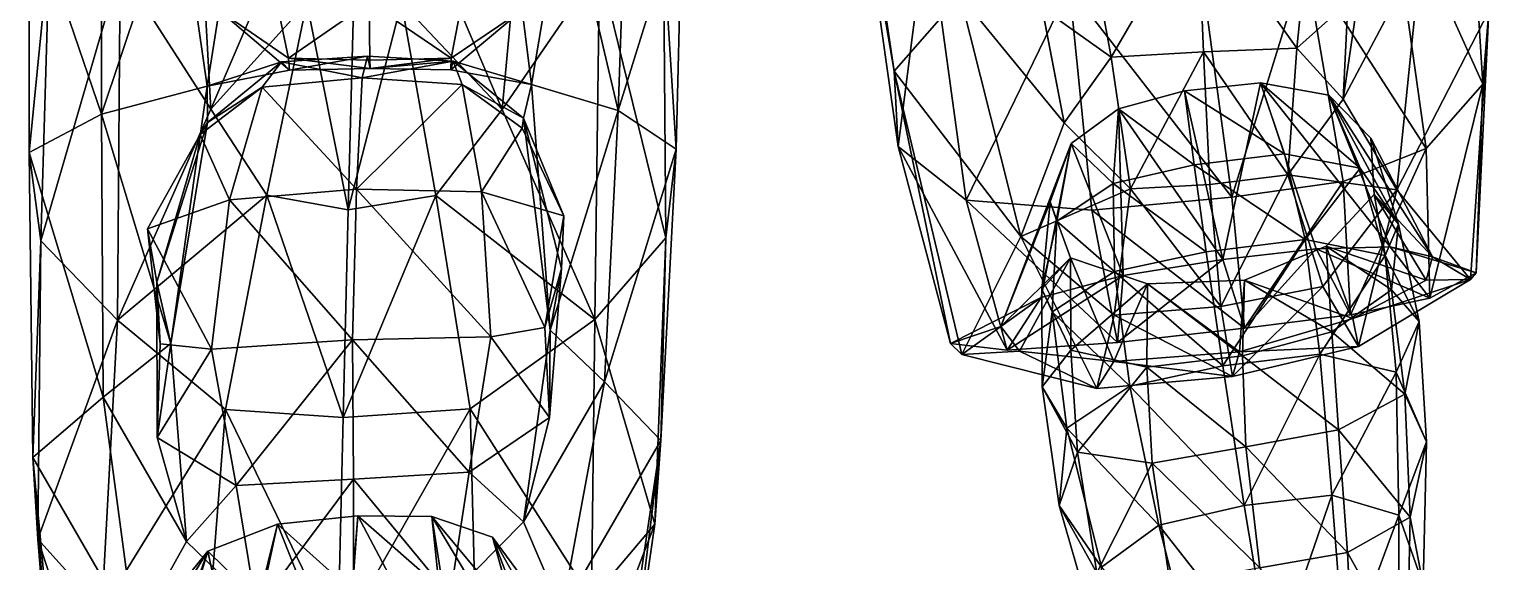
# Model space of a CAD drawing. Extents: x -76 to 76, y -20 to 79.
# Drawn here: x 4.168 to 6.144, y -14.185 to -13.463 of the extents above; entities that cross this region are included whole.
import ezdxf

# ---------------------------------------------------------------- set-up
doc = ezdxf.new("R2010")
doc.units = 0

msp = doc.modelspace()

# ---------------------------------------------------------------- linework, layer by layer
for points in [[(5.4282, -13.4178, 0.3282), (5.3391, -13.52, 0.4906), (5.2763, -13.0991, 0.6424)], [(5.287, -13.2167, 0.8651), (5.2763, -13.0991, 0.6424), (5.3391, -13.52, 0.4906)], [(6.1358, -13.5378, 0.7223), (6.1118, -13.1538, 0.8352), (6.0069, -13.2518, 1.0936)], [(6.1358, -13.5378, 0.7223), (6.144, -13.4389, 0.4775), (6.1118, -13.1538, 0.8352)], [(5.3444, -13.6221, 0.7494), (5.287, -13.2167, 0.8651), (5.3391, -13.52, 0.4906)], [(5.287, -13.2167, 0.8651), (5.3444, -13.6221, 0.7494), (5.3838, -13.3126, 1.1262)], [(6.0594, -13.625, 0.9606), (6.0069, -13.2518, 1.0936), (5.8952, -13.3703, 1.2394)], [(6.0594, -13.625, 0.9606), (6.1358, -13.5378, 0.7223), (6.0069, -13.2518, 1.0936)], [(4.2651, -13.2719, 0.5034), (4.2658, -13.5782, 0.4515), (4.1679, -13.2914, 0.6665)], [(4.2651, -13.2719, 0.5034), (4.3694, -13.2685, 0.3824), (4.2658, -13.5782, 0.4515)], [(4.3694, -13.2685, 0.3824), (4.4089, -13.5404, 0.3446), (4.2658, -13.5782, 0.4515)], [(4.4251, -13.4381, 0.2852), (4.4089, -13.5404, 0.3446), (4.3694, -13.2685, 0.3824)], [(4.8934, -13.2683, 0.3847), (4.8479, -13.5381, 0.3444), (4.8353, -13.4376, 0.2855)], [(4.965, -13.5734, 0.4522), (4.8479, -13.5381, 0.3444), (4.8934, -13.2683, 0.3847)], [(4.9754, -13.2741, 0.5072), (4.965, -13.5734, 0.4522), (4.8934, -13.2683, 0.3847)], [(4.9754, -13.2741, 0.5072), (5.052, -13.2948, 0.6688), (4.965, -13.5734, 0.4522)], [(4.1952, -13.3521, 0.8832), (4.1679, -13.2914, 0.6665), (4.1677, -13.6305, 0.6182)], [(4.2658, -13.5782, 0.4515), (4.1677, -13.6305, 0.6182), (4.1679, -13.2914, 0.6665)], [(5.052, -13.2948, 0.6688), (5.0437, -13.6257, 0.615), (4.965, -13.5734, 0.4522)], [(5.052, -13.2948, 0.6688), (5.0265, -13.354, 0.877), (5.0437, -13.6257, 0.615)], [(5.6325, -13.501, 0.0048), (5.5978, -13.3111, 0.0227), (5.7496, -13.3003, 0.0138)], [(5.7578, -13.4942, -0.0043), (5.6325, -13.501, 0.0048), (5.7496, -13.3003, 0.0138)], [(5.9033, -13.2994, 0.0257), (5.884, -13.489, 0.007), (5.7496, -13.3003, 0.0138)], [(5.884, -13.489, 0.007), (5.7578, -13.4942, -0.0043), (5.7496, -13.3003, 0.0138)], [(5.884, -13.489, 0.007), (5.9033, -13.2994, 0.0257), (5.9681, -13.4138, 0.0587)], [(5.9604, -13.2836, 0.2298), (6.0525, -13.3592, 0.3227), (5.9466, -13.558, 0.098)], [(5.9604, -13.2836, 0.2298), (5.9466, -13.558, 0.098), (5.9681, -13.4138, 0.0587)], [(4.3987, -13.3014, 1.3028), (4.2908, -13.3801, 1.1099), (4.4136, -13.5716, 1.3203)], [(4.3987, -13.3014, 1.3028), (4.4136, -13.5716, 1.3203), (4.4849, -13.4053, 1.4209)], [(4.8081, -13.5723, 1.3058), (4.833, -13.301, 1.2943), (4.7371, -13.4056, 1.4149)], [(4.833, -13.301, 1.2943), (4.8081, -13.5723, 1.3058), (4.9398, -13.38, 1.0971)], [(5.3444, -13.6221, 0.7494), (5.4362, -13.6948, 0.995), (5.3838, -13.3126, 1.1262)], [(5.5764, -13.4071, 1.2602), (5.3838, -13.3126, 1.1262), (5.4362, -13.6948, 0.995)], [(5.4282, -13.4178, 0.3282), (5.5168, -13.3178, 0.2313), (5.569, -13.59, 0.0964)], [(5.5393, -13.435, 0.0556), (5.569, -13.59, 0.0964), (5.5168, -13.3178, 0.2313)], [(5.6325, -13.501, 0.0048), (5.5393, -13.435, 0.0556), (5.5978, -13.3111, 0.0227)], [(4.1833, -13.75, 0.8663), (4.1952, -13.3521, 0.8832), (4.1677, -13.6305, 0.6182)], [(4.1952, -13.3521, 0.8832), (4.1833, -13.75, 0.8663), (4.2908, -13.3801, 1.1099)], [(5.0265, -13.354, 0.877), (4.9398, -13.38, 1.0971), (5.0298, -13.7459, 0.8496)], [(5.0265, -13.354, 0.877), (5.0298, -13.7459, 0.8496), (5.0437, -13.6257, 0.615)], [(6.0525, -13.3592, 0.3227), (6.0196, -13.681, 0.1761), (5.9466, -13.558, 0.098)], [(6.0525, -13.3592, 0.3227), (6.144, -13.4389, 0.4775), (6.0196, -13.681, 0.1761)], [(5.8952, -13.3703, 1.2394), (5.7558, -13.3937, 1.3075), (5.7963, -13.691, 1.1431)], [(5.9468, -13.6696, 1.0957), (5.8952, -13.3703, 1.2394), (5.7963, -13.691, 1.1431)], [(5.9468, -13.6696, 1.0957), (6.0594, -13.625, 0.9606), (5.8952, -13.3703, 1.2394)], [(4.1833, -13.75, 0.8663), (4.2871, -13.8574, 1.1585), (4.2908, -13.3801, 1.1099)], [(4.2908, -13.3801, 1.1099), (4.2871, -13.8574, 1.1585), (4.4136, -13.5716, 1.3203)], [(4.8081, -13.5723, 1.3058), (4.9336, -13.8563, 1.1301), (4.9398, -13.38, 1.0971)], [(4.9398, -13.38, 1.0971), (4.9336, -13.8563, 1.1301), (5.0298, -13.7459, 0.8496)], [(5.7963, -13.691, 1.1431), (5.7558, -13.3937, 1.3075), (5.5764, -13.4071, 1.2602)], [(4.5435, -13.4276, 1.4902), (4.4849, -13.4053, 1.4209), (4.4136, -13.5716, 1.3203)], [(4.8081, -13.5723, 1.3058), (4.7371, -13.4056, 1.4149), (4.6718, -13.4278, 1.4881)], [(5.4282, -13.4178, 0.3282), (5.5105, -13.744, 0.1736), (5.3391, -13.52, 0.4906)], [(5.5105, -13.744, 0.1736), (5.4282, -13.4178, 0.3282), (5.569, -13.59, 0.0964)], [(5.6065, -13.7086, 1.1179), (5.5764, -13.4071, 1.2602), (5.4362, -13.6948, 0.995)], [(5.6065, -13.7086, 1.1179), (5.7963, -13.691, 1.1431), (5.5764, -13.4071, 1.2602)], [(5.884, -13.489, 0.007), (5.9681, -13.4138, 0.0587), (5.9466, -13.558, 0.098)], [(4.5204, -13.5186, 0.3149), (4.4089, -13.5404, 0.3446), (4.4251, -13.4381, 0.2852)], [(4.4894, -13.6881, 1.4118), (4.5435, -13.4276, 1.4902), (4.4136, -13.5716, 1.3203)], [(4.519, -13.5024, 0.2717), (4.4251, -13.4381, 0.2852), (4.502, -13.4227, 0.2076)], [(4.519, -13.5024, 0.2717), (4.5204, -13.5186, 0.3149), (4.4251, -13.4381, 0.2852)], [(4.4894, -13.6881, 1.4118), (4.5997, -13.7081, 1.4736), (4.5435, -13.4276, 1.4902)], [(4.519, -13.5024, 0.2717), (4.502, -13.4227, 0.2076), (4.6281, -13.4273, 0.1954)], [(4.6291, -13.5052, 0.2633), (4.519, -13.5024, 0.2717), (4.6281, -13.4273, 0.1954)], [(4.5997, -13.7081, 1.4736), (4.6063, -13.4525, 1.5454), (4.5435, -13.4276, 1.4902)], [(4.7181, -13.6887, 1.4019), (4.6718, -13.4278, 1.4881), (4.5997, -13.7081, 1.4736)], [(4.6718, -13.4278, 1.4881), (4.6063, -13.4525, 1.5454), (4.5997, -13.7081, 1.4736)], [(4.7543, -13.4223, 0.2078), (4.7392, -13.5025, 0.2716), (4.6281, -13.4273, 0.1954)], [(4.7392, -13.5025, 0.2716), (4.6291, -13.5052, 0.2633), (4.6281, -13.4273, 0.1954)], [(4.7181, -13.6887, 1.4019), (4.8081, -13.5723, 1.3058), (4.6718, -13.4278, 1.4881)], [(4.7392, -13.5025, 0.2716), (4.8353, -13.4376, 0.2855), (4.7387, -13.5183, 0.3147)], [(4.8353, -13.4376, 0.2855), (4.8479, -13.5381, 0.3444), (4.7387, -13.5183, 0.3147)], [(4.7392, -13.5025, 0.2716), (4.7543, -13.4223, 0.2078), (4.8353, -13.4376, 0.2855)], [(5.5393, -13.435, 0.0556), (5.6325, -13.501, 0.0048), (5.569, -13.59, 0.0964)], [(6.144, -13.4389, 0.4775), (6.1194, -13.8023, 0.2957), (6.0196, -13.681, 0.1761)], [(6.1267, -13.7932, 0.5949), (6.1194, -13.8023, 0.2957), (6.144, -13.4389, 0.4775)], [(6.1358, -13.5378, 0.7223), (6.1267, -13.7932, 0.5949), (6.144, -13.4389, 0.4775)], [(5.6325, -13.501, 0.0048), (5.7578, -13.4942, -0.0043), (5.6587, -13.6793, 0.0391)], [(5.7578, -13.4942, -0.0043), (5.7664, -13.6736, 0.0302), (5.6587, -13.6793, 0.0391)], [(5.884, -13.489, 0.007), (5.8721, -13.6606, 0.0406), (5.7578, -13.4942, -0.0043)], [(5.8721, -13.6606, 0.0406), (5.7664, -13.6736, 0.0302), (5.7578, -13.4942, -0.0043)], [(5.8721, -13.6606, 0.0406), (5.884, -13.489, 0.007), (5.9466, -13.558, 0.098)], [(4.5093, -13.5075, 0.2809), (4.409, -13.5897, 0.2559), (4.4089, -13.5404, 0.3446)], [(4.5204, -13.5186, 0.3149), (4.5093, -13.5075, 0.2809), (4.4089, -13.5404, 0.3446)], [(4.5093, -13.5075, 0.2809), (4.483, -13.5418, 0.1982), (4.409, -13.5897, 0.2559)], [(4.483, -13.5418, 0.1982), (4.5093, -13.5075, 0.2809), (4.6187, -13.5293, 0.1918)], [(4.5093, -13.5075, 0.2809), (4.5204, -13.5186, 0.3149), (4.6256, -13.4997, 0.2751)], [(4.5093, -13.5075, 0.2809), (4.6256, -13.4997, 0.2751), (4.6187, -13.5293, 0.1918)], [(4.519, -13.5024, 0.2717), (4.6291, -13.5052, 0.2633), (4.6296, -13.5166, 0.3082)], [(4.5204, -13.5186, 0.3149), (4.519, -13.5024, 0.2717), (4.6296, -13.5166, 0.3082)], [(4.5204, -13.5186, 0.3149), (4.6296, -13.5166, 0.3082), (4.6256, -13.4997, 0.2751)], [(4.6256, -13.4997, 0.2751), (4.7419, -13.5067, 0.2805), (4.6187, -13.5293, 0.1918)], [(4.7419, -13.5067, 0.2805), (4.7541, -13.5382, 0.1976), (4.6187, -13.5293, 0.1918)], [(4.7419, -13.5067, 0.2805), (4.6256, -13.4997, 0.2751), (4.6296, -13.5166, 0.3082)], [(4.6291, -13.5052, 0.2633), (4.7392, -13.5025, 0.2716), (4.6296, -13.5166, 0.3082)], [(4.7392, -13.5025, 0.2716), (4.7387, -13.5183, 0.3147), (4.6296, -13.5166, 0.3082)], [(4.7387, -13.5183, 0.3147), (4.7419, -13.5067, 0.2805), (4.6296, -13.5166, 0.3082)], [(4.7419, -13.5067, 0.2805), (4.7387, -13.5183, 0.3147), (4.8479, -13.5381, 0.3444)], [(4.7419, -13.5067, 0.2805), (4.8368, -13.5839, 0.255), (4.7541, -13.5382, 0.1976)], [(4.8368, -13.5839, 0.255), (4.7419, -13.5067, 0.2805), (4.8479, -13.5381, 0.3444)], [(5.6325, -13.501, 0.0048), (5.6587, -13.6793, 0.0391), (5.569, -13.59, 0.0964)], [(4.483, -13.5418, 0.1982), (4.6187, -13.5293, 0.1918), (4.6108, -13.68, 0.0862)], [(4.6108, -13.68, 0.0862), (4.6187, -13.5293, 0.1918), (4.7541, -13.5382, 0.1976)], [(5.3444, -13.6221, 0.7494), (5.3391, -13.52, 0.4906), (5.4151, -13.8891, 0.614)], [(5.5105, -13.744, 0.1736), (5.4307, -13.904, 0.2932), (5.3391, -13.52, 0.4906)], [(5.3391, -13.52, 0.4906), (5.4307, -13.904, 0.2932), (5.4151, -13.8891, 0.614)], [(5.8673, -13.6323, 0.7696), (5.8349, -13.536, 0.6855), (5.7318, -13.547, 0.7127)], [(5.784, -13.7751, 0.8328), (5.7318, -13.547, 0.7127), (5.8349, -13.536, 0.6855)], [(5.9101, -13.7606, 0.8102), (5.784, -13.7751, 0.8328), (5.8349, -13.536, 0.6855)], [(5.8673, -13.6323, 0.7696), (5.97, -13.6513, 0.6839), (5.8349, -13.536, 0.6855)], [(5.9101, -13.7606, 0.8102), (5.8349, -13.536, 0.6855), (6.0103, -13.7579, 0.7199)], [(5.97, -13.6513, 0.6839), (5.9273, -13.5526, 0.6085), (5.8349, -13.536, 0.6855)], [(5.8349, -13.536, 0.6855), (5.9273, -13.5526, 0.6085), (6.0103, -13.7579, 0.7199)], [(4.2658, -13.5782, 0.4515), (4.4089, -13.5404, 0.3446), (4.3596, -13.889, 0.2206)], [(4.3596, -13.889, 0.2206), (4.4089, -13.5404, 0.3446), (4.409, -13.5897, 0.2559)], [(4.483, -13.5418, 0.1982), (4.399, -13.606, 0.1959), (4.409, -13.5897, 0.2559)], [(4.483, -13.5418, 0.1982), (4.4389, -13.6942, 0.0956), (4.399, -13.606, 0.1959)], [(4.4389, -13.6942, 0.0956), (4.483, -13.5418, 0.1982), (4.6108, -13.68, 0.0862)], [(4.7803, -13.6836, 0.0943), (4.6108, -13.68, 0.0862), (4.7541, -13.5382, 0.1976)], [(4.7803, -13.6836, 0.0943), (4.7541, -13.5382, 0.1976), (4.8354, -13.5972, 0.1947)], [(4.8368, -13.5839, 0.255), (4.8354, -13.5972, 0.1947), (4.7541, -13.5382, 0.1976)], [(4.8368, -13.5839, 0.255), (4.8479, -13.5381, 0.3444), (4.873, -13.871, 0.219)], [(4.873, -13.871, 0.219), (4.8479, -13.5381, 0.3444), (4.965, -13.5734, 0.4522)], [(5.7452, -13.647, 0.7947), (5.7318, -13.547, 0.7127), (5.6428, -13.571, 0.7059)], [(5.6428, -13.571, 0.7059), (5.7318, -13.547, 0.7127), (5.784, -13.7751, 0.8328)], [(5.7452, -13.647, 0.7947), (5.8673, -13.6323, 0.7696), (5.7318, -13.547, 0.7127)], [(6.0217, -13.7274, 0.5101), (5.9842, -13.6111, 0.4659), (5.9273, -13.5526, 0.6085)], [(6.0679, -13.7715, 0.5179), (6.0103, -13.7579, 0.7199), (5.9273, -13.5526, 0.6085)], [(5.97, -13.6513, 0.6839), (6.0217, -13.7274, 0.5101), (5.9273, -13.5526, 0.6085)], [(5.9842, -13.6111, 0.4659), (6.0679, -13.7715, 0.5179), (5.9273, -13.5526, 0.6085)], [(6.1358, -13.5378, 0.7223), (6.0594, -13.625, 0.9606), (6.064, -13.8274, 0.8358)], [(6.1267, -13.7932, 0.5949), (6.1358, -13.5378, 0.7223), (6.064, -13.8274, 0.8358)], [(4.4894, -13.6881, 1.4118), (4.4136, -13.5716, 1.3203), (4.2871, -13.8574, 1.1585)], [(4.8081, -13.5723, 1.3058), (4.7181, -13.6887, 1.4019), (4.9336, -13.8563, 1.1301)], [(4.9467, -13.9409, 0.3173), (4.873, -13.871, 0.219), (4.965, -13.5734, 0.4522)], [(4.9467, -13.9409, 0.3173), (4.965, -13.5734, 0.4522), (5.0437, -13.6257, 0.615)], [(5.6352, -13.6722, 0.7868), (5.6428, -13.571, 0.7059), (5.5787, -13.6179, 0.6377)], [(5.6428, -13.571, 0.7059), (5.6489, -13.7968, 0.8315), (5.5787, -13.6179, 0.6377)], [(5.6352, -13.6722, 0.7868), (5.7452, -13.647, 0.7947), (5.6428, -13.571, 0.7059)], [(5.6489, -13.7968, 0.8315), (5.6428, -13.571, 0.7059), (5.784, -13.7751, 0.8328)], [(5.8721, -13.6606, 0.0406), (5.9466, -13.558, 0.098), (6.0196, -13.681, 0.1761)], [(4.2658, -13.5782, 0.4515), (4.268, -13.9616, 0.3187), (4.1677, -13.6305, 0.6182)], [(4.268, -13.9616, 0.3187), (4.2658, -13.5782, 0.4515), (4.3596, -13.889, 0.2206)], [(4.3404, -13.8059, 0.1582), (4.3596, -13.889, 0.2206), (4.409, -13.5897, 0.2559)], [(4.3404, -13.8059, 0.1582), (4.409, -13.5897, 0.2559), (4.399, -13.606, 0.1959)], [(4.8915, -13.7159, 0.1183), (4.8354, -13.5972, 0.1947), (4.8368, -13.5839, 0.255)], [(4.8885, -13.7872, 0.1562), (4.8368, -13.5839, 0.255), (4.873, -13.871, 0.219)], [(4.8885, -13.7872, 0.1562), (4.8915, -13.7159, 0.1183), (4.8368, -13.5839, 0.255)], [(5.5105, -13.744, 0.1736), (5.569, -13.59, 0.0964), (5.6587, -13.6793, 0.0391)], [(4.4389, -13.6942, 0.0956), (4.3278, -13.7338, 0.1203), (4.399, -13.606, 0.1959)], [(4.3278, -13.7338, 0.1203), (4.3404, -13.8059, 0.1582), (4.399, -13.606, 0.1959)], [(4.8915, -13.7159, 0.1183), (4.7803, -13.6836, 0.0943), (4.8354, -13.5972, 0.1947)], [(6.0679, -13.7715, 0.5179), (5.9842, -13.6111, 0.4659), (5.9886, -13.6874, 0.3234)], [(5.9842, -13.6111, 0.4659), (6.0217, -13.7274, 0.5101), (5.9886, -13.6874, 0.3234)], [(4.268, -13.9616, 0.3187), (4.1725, -14.0434, 0.4905), (4.1677, -13.6305, 0.6182)], [(4.1833, -13.75, 0.8663), (4.1677, -13.6305, 0.6182), (4.1725, -14.0434, 0.4905)], [(5.0228, -14.0205, 0.4842), (4.9467, -13.9409, 0.3173), (5.0437, -13.6257, 0.615)], [(5.0228, -14.0205, 0.4842), (5.0437, -13.6257, 0.615), (5.0298, -13.7459, 0.8496)], [(5.3444, -13.6221, 0.7494), (5.4151, -13.8891, 0.614), (5.4918, -13.8981, 0.868)], [(5.4362, -13.6948, 0.995), (5.3444, -13.6221, 0.7494), (5.4918, -13.8981, 0.868)], [(5.4833, -13.8658, 0.5337), (5.5502, -13.6973, 0.4811), (5.5787, -13.6179, 0.6377)], [(5.5377, -13.8267, 0.7505), (5.4833, -13.8658, 0.5337), (5.5787, -13.6179, 0.6377)], [(5.6489, -13.7968, 0.8315), (5.5377, -13.8267, 0.7505), (5.5787, -13.6179, 0.6377)], [(5.5592, -13.7232, 0.7089), (5.5787, -13.6179, 0.6377), (5.5502, -13.6973, 0.4811)], [(5.5592, -13.7232, 0.7089), (5.6352, -13.6722, 0.7868), (5.5787, -13.6179, 0.6377)], [(5.8673, -13.6323, 0.7696), (5.7452, -13.647, 0.7947), (5.8955, -13.7482, 0.8291)], [(5.8673, -13.6323, 0.7696), (5.8955, -13.7482, 0.8291), (5.97, -13.6513, 0.6839)], [(5.9468, -13.6696, 1.0957), (5.9568, -13.8502, 0.944), (6.0594, -13.625, 0.9606)], [(5.9568, -13.8502, 0.944), (6.064, -13.8274, 0.8358), (6.0594, -13.625, 0.9606)], [(5.7452, -13.647, 0.7947), (5.6352, -13.6722, 0.7868), (5.7615, -13.765, 0.8529)], [(5.7452, -13.647, 0.7947), (5.7615, -13.765, 0.8529), (5.8955, -13.7482, 0.8291)], [(5.8955, -13.7482, 0.8291), (6.0035, -13.7698, 0.7389), (5.97, -13.6513, 0.6839)], [(6.0217, -13.7274, 0.5101), (5.97, -13.6513, 0.6839), (6.0035, -13.7698, 0.7389)], [(5.6352, -13.6722, 0.7868), (5.5592, -13.7232, 0.7089), (5.6371, -13.7913, 0.8438)], [(5.6352, -13.6722, 0.7868), (5.6371, -13.7913, 0.8438), (5.7615, -13.765, 0.8529)], [(5.6587, -13.6793, 0.0391), (5.7664, -13.6736, 0.0302), (5.7814, -13.839, 0.1003)], [(5.7814, -13.839, 0.1003), (5.7664, -13.6736, 0.0302), (5.8721, -13.6606, 0.0406)], [(5.9192, -13.8117, 0.1122), (5.7814, -13.839, 0.1003), (5.8721, -13.6606, 0.0406)], [(5.9468, -13.6696, 1.0957), (5.7963, -13.691, 1.1431), (5.8132, -13.8681, 0.9704)], [(5.9568, -13.8502, 0.944), (5.9468, -13.6696, 1.0957), (5.8132, -13.8681, 0.9704)], [(5.9192, -13.8117, 0.1122), (5.8721, -13.6606, 0.0406), (6.0196, -13.681, 0.1761)], [(4.4336, -13.9785, 1.3116), (4.4894, -13.6881, 1.4118), (4.2871, -13.8574, 1.1585)], [(4.4389, -13.6942, 0.0956), (4.4147, -13.8967, 0.0154), (4.3278, -13.7338, 0.1203)], [(4.4147, -13.8967, 0.0154), (4.4389, -13.6942, 0.0956), (4.6056, -13.8838, 0.0031)], [(4.4894, -13.6881, 1.4118), (4.4336, -13.9785, 1.3116), (4.593, -13.9891, 1.3659)], [(4.4389, -13.6942, 0.0956), (4.6108, -13.68, 0.0862), (4.6056, -13.8838, 0.0031)], [(4.5997, -13.7081, 1.4736), (4.4894, -13.6881, 1.4118), (4.593, -13.9891, 1.3659)], [(4.7181, -13.6887, 1.4019), (4.5997, -13.7081, 1.4736), (4.593, -13.9891, 1.3659)], [(4.7646, -13.9773, 1.2939), (4.7181, -13.6887, 1.4019), (4.593, -13.9891, 1.3659)], [(4.7927, -13.8798, 0.0136), (4.6056, -13.8838, 0.0031), (4.6108, -13.68, 0.0862)], [(4.7803, -13.6836, 0.0943), (4.7927, -13.8798, 0.0136), (4.6108, -13.68, 0.0862)], [(4.7181, -13.6887, 1.4019), (4.7646, -13.9773, 1.2939), (4.9336, -13.8563, 1.1301)], [(4.7803, -13.6836, 0.0943), (4.8915, -13.7159, 0.1183), (4.866, -13.8673, 0.0528)], [(4.7927, -13.8798, 0.0136), (4.7803, -13.6836, 0.0943), (4.866, -13.8673, 0.0528)], [(5.6065, -13.7086, 1.1179), (5.4362, -13.6948, 0.995), (5.6414, -13.8876, 0.9659)], [(5.4362, -13.6948, 0.995), (5.4918, -13.8981, 0.868), (5.6414, -13.8876, 0.9659)], [(5.6367, -13.8504, 0.1092), (5.5105, -13.744, 0.1736), (5.6587, -13.6793, 0.0391)], [(5.7963, -13.691, 1.1431), (5.6065, -13.7086, 1.1179), (5.8132, -13.8681, 0.9704)], [(5.6367, -13.8504, 0.1092), (5.6587, -13.6793, 0.0391), (5.7814, -13.839, 0.1003)], [(5.9192, -13.8117, 0.1122), (6.0196, -13.681, 0.1761), (5.9676, -13.8929, 0.1856)], [(6.059, -13.8032, 0.3156), (5.9886, -13.6874, 0.3234), (5.9237, -13.7572, 0.2464)], [(5.9237, -13.7572, 0.2464), (5.9886, -13.6874, 0.3234), (6.0122, -13.8162, 0.3409)], [(6.0196, -13.681, 0.1761), (6.1194, -13.8023, 0.2957), (5.9676, -13.8929, 0.1856)], [(6.0217, -13.7274, 0.5101), (6.0122, -13.8162, 0.3409), (5.9886, -13.6874, 0.3234)], [(6.059, -13.8032, 0.3156), (6.0679, -13.7715, 0.5179), (5.9886, -13.6874, 0.3234)], [(5.5502, -13.6973, 0.4811), (5.4833, -13.8658, 0.5337), (5.5777, -13.7728, 0.3206)], [(5.5389, -13.8152, 0.5236), (5.5592, -13.7232, 0.7089), (5.5502, -13.6973, 0.4811)], [(5.5389, -13.8152, 0.5236), (5.5502, -13.6973, 0.4811), (5.5777, -13.7728, 0.3206)], [(5.6065, -13.7086, 1.1179), (5.6414, -13.8876, 0.9659), (5.8132, -13.8681, 0.9704)], [(4.3404, -13.8059, 0.1582), (4.3278, -13.7338, 0.1203), (4.3452, -13.8896, 0.0551)], [(4.4147, -13.8967, 0.0154), (4.3452, -13.8896, 0.0551), (4.3278, -13.7338, 0.1203)], [(4.8915, -13.7159, 0.1183), (4.8885, -13.7872, 0.1562), (4.866, -13.8673, 0.0528)], [(5.5592, -13.7232, 0.7089), (5.5389, -13.8152, 0.5236), (5.5528, -13.8459, 0.7604)], [(5.5592, -13.7232, 0.7089), (5.5528, -13.8459, 0.7604), (5.6371, -13.7913, 0.8438)], [(6.0499, -13.8593, 0.5489), (6.0217, -13.7274, 0.5101), (6.0035, -13.7698, 0.7389)], [(6.0217, -13.7274, 0.5101), (6.0499, -13.8593, 0.5489), (6.0122, -13.8162, 0.3409)], [(4.1795, -14.1539, 0.7742), (4.1833, -13.75, 0.8663), (4.1725, -14.0434, 0.4905)], [(4.1833, -13.75, 0.8663), (4.1795, -14.1539, 0.7742), (4.2871, -13.8574, 1.1585)], [(5.0147, -14.1334, 0.7528), (5.0298, -13.7459, 0.8496), (4.9336, -13.8563, 1.1301)], [(5.0147, -14.1334, 0.7528), (5.0228, -14.0205, 0.4842), (5.0298, -13.7459, 0.8496)], [(5.6135, -13.9498, 0.1807), (5.4307, -13.904, 0.2932), (5.5105, -13.744, 0.1736)], [(5.6367, -13.8504, 0.1092), (5.6135, -13.9498, 0.1807), (5.5105, -13.744, 0.1736)], [(5.8955, -13.7482, 0.8291), (5.7615, -13.765, 0.8529), (5.7838, -13.9192, 0.8636)], [(5.9153, -13.9033, 0.8394), (5.8955, -13.7482, 0.8291), (5.7838, -13.9192, 0.8636)], [(5.8955, -13.7482, 0.8291), (5.9153, -13.9033, 0.8394), (6.0035, -13.7698, 0.7389)], [(5.4833, -13.8658, 0.5337), (5.5085, -13.8995, 0.3128), (5.5777, -13.7728, 0.3206)], [(5.5085, -13.8995, 0.3128), (5.6362, -13.9131, 0.2192), (5.5777, -13.7728, 0.3206)], [(5.5781, -13.898, 0.3396), (5.5389, -13.8152, 0.5236), (5.5777, -13.7728, 0.3206)], [(5.6362, -13.9131, 0.2192), (5.6818, -13.8083, 0.2412), (5.5777, -13.7728, 0.3206)], [(5.5781, -13.898, 0.3396), (5.5777, -13.7728, 0.3206), (5.6818, -13.8083, 0.2412)], [(5.7838, -13.9192, 0.8636), (5.7615, -13.765, 0.8529), (5.6371, -13.7913, 0.8438)], [(5.784, -13.7751, 0.8328), (5.9101, -13.7606, 0.8102), (5.8132, -13.8681, 0.9704)], [(5.9101, -13.7606, 0.8102), (5.9568, -13.8502, 0.944), (5.8132, -13.8681, 0.9704)], [(5.9597, -13.8549, 0.2246), (5.9237, -13.7572, 0.2464), (5.8134, -13.8032, 0.223)], [(5.9237, -13.7572, 0.2464), (5.9315, -13.8731, 0.2692), (5.8134, -13.8032, 0.223)], [(5.9101, -13.7606, 0.8102), (6.0103, -13.7579, 0.7199), (6.064, -13.8274, 0.8358)], [(5.9568, -13.8502, 0.944), (5.9101, -13.7606, 0.8102), (6.064, -13.8274, 0.8358)], [(5.9153, -13.9033, 0.8394), (6.0186, -13.9279, 0.7529), (6.0035, -13.7698, 0.7389)], [(5.9597, -13.8549, 0.2246), (6.059, -13.8032, 0.3156), (5.9237, -13.7572, 0.2464)], [(5.9315, -13.8731, 0.2692), (5.9237, -13.7572, 0.2464), (6.0122, -13.8162, 0.3409)], [(6.0499, -13.8593, 0.5489), (6.0035, -13.7698, 0.7389), (6.0186, -13.9279, 0.7529)], [(6.0679, -13.7715, 0.5179), (6.1267, -13.7932, 0.5949), (6.0103, -13.7579, 0.7199)], [(6.1267, -13.7932, 0.5949), (6.064, -13.8274, 0.8358), (6.0103, -13.7579, 0.7199)], [(6.0679, -13.7715, 0.5179), (6.059, -13.8032, 0.3156), (6.1194, -13.8023, 0.2957)], [(6.1267, -13.7932, 0.5949), (6.0679, -13.7715, 0.5179), (6.1194, -13.8023, 0.2957)], [(4.8885, -13.7872, 0.1562), (4.8723, -13.9893, 0.049), (4.866, -13.8673, 0.0528)], [(4.8885, -13.7872, 0.1562), (4.873, -13.871, 0.219), (4.8723, -13.9893, 0.049)], [(5.6581, -13.9465, 0.8526), (5.6371, -13.7913, 0.8438), (5.5528, -13.8459, 0.7604)], [(5.6581, -13.9465, 0.8526), (5.7838, -13.9192, 0.8636), (5.6371, -13.7913, 0.8438)], [(5.6489, -13.7968, 0.8315), (5.784, -13.7751, 0.8328), (5.6414, -13.8876, 0.9659)], [(5.784, -13.7751, 0.8328), (5.8132, -13.8681, 0.9704), (5.6414, -13.8876, 0.9659)], [(4.3404, -13.8059, 0.1582), (4.3409, -14.0163, 0.0517), (4.3596, -13.889, 0.2206)], [(4.3409, -14.0163, 0.0517), (4.3404, -13.8059, 0.1582), (4.3452, -13.8896, 0.0551)], [(5.6489, -13.7968, 0.8315), (5.6414, -13.8876, 0.9659), (5.4918, -13.8981, 0.868)], [(5.5377, -13.8267, 0.7505), (5.6489, -13.7968, 0.8315), (5.4918, -13.8981, 0.868)], [(5.6809, -13.9211, 0.2655), (5.5781, -13.898, 0.3396), (5.6818, -13.8083, 0.2412)], [(5.6362, -13.9131, 0.2192), (5.8066, -13.9003, 0.2056), (5.6818, -13.8083, 0.2412)], [(5.6809, -13.9211, 0.2655), (5.6818, -13.8083, 0.2412), (5.8107, -13.9057, 0.2569)], [(5.8066, -13.9003, 0.2056), (5.8134, -13.8032, 0.223), (5.6818, -13.8083, 0.2412)], [(5.6818, -13.8083, 0.2412), (5.8134, -13.8032, 0.223), (5.8107, -13.9057, 0.2569)], [(5.7814, -13.839, 0.1003), (5.9192, -13.8117, 0.1122), (5.7969, -13.9335, 0.1705)], [(5.9192, -13.8117, 0.1122), (5.9676, -13.8929, 0.1856), (5.7969, -13.9335, 0.1705)], [(5.8066, -13.9003, 0.2056), (5.9597, -13.8549, 0.2246), (5.8134, -13.8032, 0.223)], [(5.9315, -13.8731, 0.2692), (5.8107, -13.9057, 0.2569), (5.8134, -13.8032, 0.223)], [(5.9597, -13.8549, 0.2246), (5.9676, -13.8929, 0.1856), (6.1194, -13.8023, 0.2957)], [(6.059, -13.8032, 0.3156), (5.9597, -13.8549, 0.2246), (6.1194, -13.8023, 0.2957)], [(5.4833, -13.8658, 0.5337), (5.5377, -13.8267, 0.7505), (5.4151, -13.8891, 0.614)], [(5.5377, -13.8267, 0.7505), (5.4918, -13.8981, 0.868), (5.4151, -13.8891, 0.614)], [(5.5389, -13.8152, 0.5236), (5.5781, -13.898, 0.3396), (5.5391, -13.9475, 0.5612)], [(5.5389, -13.8152, 0.5236), (5.5391, -13.9475, 0.5612), (5.5528, -13.8459, 0.7604)], [(5.9315, -13.8731, 0.2692), (6.0122, -13.8162, 0.3409), (6.0304, -13.9576, 0.3668)], [(6.0499, -13.8593, 0.5489), (6.0304, -13.9576, 0.3668), (6.0122, -13.8162, 0.3409)], [(5.5727, -14.0035, 0.7724), (5.5528, -13.8459, 0.7604), (5.5391, -13.9475, 0.5612)], [(5.5727, -14.0035, 0.7724), (5.6581, -13.9465, 0.8526), (5.5528, -13.8459, 0.7604)], [(5.6135, -13.9498, 0.1807), (5.6367, -13.8504, 0.1092), (5.7969, -13.9335, 0.1705)], [(5.6367, -13.8504, 0.1092), (5.7814, -13.839, 0.1003), (5.7969, -13.9335, 0.1705)], [(4.1795, -14.1539, 0.7742), (4.2661, -14.2502, 1.0476), (4.2871, -13.8574, 1.1585)], [(4.4336, -13.9785, 1.3116), (4.2871, -13.8574, 1.1585), (4.2661, -14.2502, 1.0476)], [(4.9291, -14.2352, 1.0162), (4.9336, -13.8563, 1.1301), (4.7646, -13.9773, 1.2939)], [(4.7927, -13.8798, 0.0136), (4.866, -13.8673, 0.0528), (4.8723, -13.9893, 0.049)], [(4.873, -13.871, 0.219), (4.9467, -13.9409, 0.3173), (4.8368, -14.1303, 0.0939)], [(4.873, -13.871, 0.219), (4.8368, -14.1303, 0.0939), (4.8723, -13.9893, 0.049)], [(4.9291, -14.2352, 1.0162), (5.0147, -14.1334, 0.7528), (4.9336, -13.8563, 1.1301)], [(5.4833, -13.8658, 0.5337), (5.4151, -13.8891, 0.614), (5.4307, -13.904, 0.2932)], [(5.5085, -13.8995, 0.3128), (5.4833, -13.8658, 0.5337), (5.4307, -13.904, 0.2932)], [(5.9597, -13.8549, 0.2246), (5.8066, -13.9003, 0.2056), (5.9676, -13.8929, 0.1856)], [(5.9315, -13.8731, 0.2692), (5.9407, -14.0058, 0.3006), (5.8107, -13.9057, 0.2569)], [(5.9407, -14.0058, 0.3006), (5.9315, -13.8731, 0.2692), (6.0304, -13.9576, 0.3668)], [(6.0596, -14.0223, 0.577), (6.0499, -13.8593, 0.5489), (6.0186, -13.9279, 0.7529)], [(6.0499, -13.8593, 0.5489), (6.0596, -14.0223, 0.577), (6.0304, -13.9576, 0.3668)], [(4.268, -13.9616, 0.3187), (4.3596, -13.889, 0.2206), (4.3806, -14.1569, 0.0961)], [(4.3409, -14.0163, 0.0517), (4.3806, -14.1569, 0.0961), (4.3596, -13.889, 0.2206)], [(4.3409, -14.0163, 0.0517), (4.3452, -13.8896, 0.0551), (4.4147, -13.8967, 0.0154)], [(4.448, -14.0812, -0.0001), (4.4147, -13.8967, 0.0154), (4.6056, -13.8838, 0.0031)], [(4.607, -14.0728, -0.0127), (4.448, -14.0812, -0.0001), (4.6056, -13.8838, 0.0031)], [(4.7927, -13.8798, 0.0136), (4.7635, -14.0633, -0.0018), (4.6056, -13.8838, 0.0031)], [(4.7635, -14.0633, -0.0018), (4.607, -14.0728, -0.0127), (4.6056, -13.8838, 0.0031)], [(4.7635, -14.0633, -0.0018), (4.7927, -13.8798, 0.0136), (4.8723, -13.9893, 0.049)], [(5.8066, -13.9003, 0.2056), (5.7969, -13.9335, 0.1705), (5.9676, -13.8929, 0.1856)], [(4.448, -14.0812, -0.0001), (4.3409, -14.0163, 0.0517), (4.4147, -13.8967, 0.0154)], [(5.5085, -13.8995, 0.3128), (5.4307, -13.904, 0.2932), (5.6135, -13.9498, 0.1807)], [(5.6362, -13.9131, 0.2192), (5.5085, -13.8995, 0.3128), (5.6135, -13.9498, 0.1807)], [(5.5781, -13.898, 0.3396), (5.5872, -14.0359, 0.367), (5.5391, -13.9475, 0.5612)], [(5.5781, -13.898, 0.3396), (5.6809, -13.9211, 0.2655), (5.5872, -14.0359, 0.367)], [(5.6362, -13.9131, 0.2192), (5.6135, -13.9498, 0.1807), (5.7969, -13.9335, 0.1705)], [(5.8066, -13.9003, 0.2056), (5.6362, -13.9131, 0.2192), (5.7969, -13.9335, 0.1705)], [(5.6809, -13.9211, 0.2655), (5.8107, -13.9057, 0.2569), (5.8152, -14.0287, 0.2959)], [(5.9153, -13.9033, 0.8394), (5.7838, -13.9192, 0.8636), (5.8129, -14.1081, 0.8233)], [(5.9407, -14.0058, 0.3006), (5.8152, -14.0287, 0.2959), (5.8107, -13.9057, 0.2569)], [(5.9315, -14.0945, 0.7989), (5.9153, -13.9033, 0.8394), (5.8129, -14.1081, 0.8233)], [(5.9153, -13.9033, 0.8394), (5.9315, -14.0945, 0.7989), (6.0186, -13.9279, 0.7529)], [(5.6809, -13.9211, 0.2655), (5.6883, -14.0509, 0.2983), (5.5872, -14.0359, 0.367)], [(5.7838, -13.9192, 0.8636), (5.6581, -13.9465, 0.8526), (5.8129, -14.1081, 0.8233)], [(5.6883, -14.0509, 0.2983), (5.6809, -13.9211, 0.2655), (5.8152, -14.0287, 0.2959)], [(5.9315, -14.0945, 0.7989), (6.0224, -14.1213, 0.7188), (6.0186, -13.9279, 0.7529)], [(6.0596, -14.0223, 0.577), (6.0186, -13.9279, 0.7529), (6.0224, -14.1213, 0.7188)], [(4.9467, -13.9409, 0.3173), (4.8888, -14.2516, 0.1813), (4.8368, -14.1303, 0.0939)], [(4.9467, -13.9409, 0.3173), (5.0228, -14.0205, 0.4842), (4.8888, -14.2516, 0.1813)], [(5.5624, -14.1083, 0.5889), (5.5727, -14.0035, 0.7724), (5.5391, -13.9475, 0.5612)], [(5.5624, -14.1083, 0.5889), (5.5391, -13.9475, 0.5612), (5.5872, -14.0359, 0.367)], [(5.6581, -13.9465, 0.8526), (5.5727, -14.0035, 0.7724), (5.6972, -14.135, 0.8116)], [(5.6581, -13.9465, 0.8526), (5.6972, -14.135, 0.8116), (5.8129, -14.1081, 0.8233)], [(4.268, -13.9616, 0.3187), (4.3108, -14.2824, 0.1836), (4.1725, -14.0434, 0.4905)], [(4.3108, -14.2824, 0.1836), (4.268, -13.9616, 0.3187), (4.3806, -14.1569, 0.0961)], [(5.9407, -14.0058, 0.3006), (6.0304, -13.9576, 0.3668), (6.0377, -14.1243, 0.4097)], [(6.0596, -14.0223, 0.577), (6.0377, -14.1243, 0.4097), (6.0304, -13.9576, 0.3668)], [(4.4092, -14.2892, 1.1882), (4.4336, -13.9785, 1.3116), (4.2661, -14.2502, 1.0476)], [(4.4092, -14.2892, 1.1882), (4.5857, -14.2924, 1.2202), (4.4336, -13.9785, 1.3116)], [(4.5857, -14.2924, 1.2202), (4.593, -13.9891, 1.3659), (4.4336, -13.9785, 1.3116)], [(4.7725, -14.2813, 1.1674), (4.7646, -13.9773, 1.2939), (4.5857, -14.2924, 1.2202)], [(4.7646, -13.9773, 1.2939), (4.593, -13.9891, 1.3659), (4.5857, -14.2924, 1.2202)], [(4.7635, -14.0633, -0.0018), (4.8723, -13.9893, 0.049), (4.8368, -14.1303, 0.0939)], [(4.7725, -14.2813, 1.1674), (4.9291, -14.2352, 1.0162), (4.7646, -13.9773, 1.2939)], [(5.5727, -14.0035, 0.7724), (5.5624, -14.1083, 0.5889), (5.6198, -14.1918, 0.7376)], [(5.5727, -14.0035, 0.7724), (5.6198, -14.1918, 0.7376), (5.6972, -14.135, 0.8116)], [(5.9407, -14.0058, 0.3006), (5.9525, -14.1719, 0.3491), (5.8152, -14.0287, 0.2959)], [(5.9525, -14.1719, 0.3491), (5.9407, -14.0058, 0.3006), (6.0377, -14.1243, 0.4097)], [(4.3409, -14.0163, 0.0517), (4.448, -14.0812, -0.0001), (4.3806, -14.1569, 0.0961)], [(5.0228, -14.0205, 0.4842), (4.9695, -14.378, 0.3169), (4.8888, -14.2516, 0.1813)], [(4.9785, -14.3853, 0.6423), (4.9695, -14.378, 0.3169), (5.0228, -14.0205, 0.4842)], [(5.0147, -14.1334, 0.7528), (4.9785, -14.3853, 0.6423), (5.0228, -14.0205, 0.4842)], [(5.6883, -14.0509, 0.2983), (5.8152, -14.0287, 0.2959), (5.834, -14.1928, 0.3451)], [(5.9525, -14.1719, 0.3491), (5.834, -14.1928, 0.3451), (5.8152, -14.0287, 0.2959)], [(6.055, -14.2157, 0.5633), (6.0596, -14.0223, 0.577), (6.0224, -14.1213, 0.7188)], [(6.0596, -14.0223, 0.577), (6.055, -14.2157, 0.5633), (6.0377, -14.1243, 0.4097)], [(4.1795, -14.1539, 0.7742), (4.1725, -14.0434, 0.4905), (4.201, -14.4195, 0.6623)], [(4.3108, -14.2824, 0.1836), (4.2074, -14.4161, 0.3223), (4.1725, -14.0434, 0.4905)], [(4.1725, -14.0434, 0.4905), (4.2074, -14.4161, 0.3223), (4.201, -14.4195, 0.6623)], [(5.6135, -14.1993, 0.411), (5.5624, -14.1083, 0.5889), (5.5872, -14.0359, 0.367)], [(5.6135, -14.1993, 0.411), (5.5872, -14.0359, 0.367), (5.6883, -14.0509, 0.2983)], [(5.7125, -14.2147, 0.3478), (5.6135, -14.1993, 0.411), (5.6883, -14.0509, 0.2983)], [(5.7125, -14.2147, 0.3478), (5.6883, -14.0509, 0.2983), (5.834, -14.1928, 0.3451)], [(4.7635, -14.0633, -0.0018), (4.7376, -14.2312, 0.0382), (4.607, -14.0728, -0.0127)], [(4.7376, -14.2312, 0.0382), (4.7635, -14.0633, -0.0018), (4.8368, -14.1303, 0.0939)], [(4.448, -14.0812, -0.0001), (4.4753, -14.2488, 0.0396), (4.3806, -14.1569, 0.0961)], [(4.448, -14.0812, -0.0001), (4.607, -14.0728, -0.0127), (4.4753, -14.2488, 0.0396)], [(4.607, -14.0728, -0.0127), (4.6067, -14.2464, 0.028), (4.4753, -14.2488, 0.0396)], [(4.7376, -14.2312, 0.0382), (4.6067, -14.2464, 0.028), (4.607, -14.0728, -0.0127)], [(5.5624, -14.1083, 0.5889), (5.6135, -14.1993, 0.411), (5.6161, -14.2949, 0.5754)], [(5.5624, -14.1083, 0.5889), (5.6161, -14.2949, 0.5754), (5.6198, -14.1918, 0.7376)], [(5.8501, -14.3305, 0.7284), (5.8129, -14.1081, 0.8233), (5.6972, -14.135, 0.8116)], [(5.9315, -14.0945, 0.7989), (5.8129, -14.1081, 0.8233), (5.8501, -14.3305, 0.7284)], [(5.949, -14.3186, 0.706), (5.9315, -14.0945, 0.7989), (5.8501, -14.3305, 0.7284)], [(5.9315, -14.0945, 0.7989), (5.949, -14.3186, 0.706), (6.0224, -14.1213, 0.7188)], [(4.6044, -14.2239, 0.8742), (4.6125, -14.1221, 0.7927), (4.5041, -14.1336, 0.7742)], [(4.5041, -14.1336, 0.7742), (4.6125, -14.1221, 0.7927), (4.5953, -14.3644, 0.9241)], [(4.7372, -14.3579, 0.9027), (4.5953, -14.3644, 0.9241), (4.6125, -14.1221, 0.7927)], [(4.6044, -14.2239, 0.8742), (4.7285, -14.224, 0.8554), (4.6125, -14.1221, 0.7927)], [(4.7285, -14.224, 0.8554), (4.7131, -14.123, 0.7736), (4.6125, -14.1221, 0.7927)], [(4.7131, -14.123, 0.7736), (4.7372, -14.3579, 0.9027), (4.6125, -14.1221, 0.7927)], [(4.7285, -14.224, 0.8554), (4.8248, -14.2575, 0.767), (4.7131, -14.123, 0.7736)], [(4.7372, -14.3579, 0.9027), (4.7131, -14.123, 0.7736), (4.8532, -14.358, 0.8017)], [(4.8248, -14.2575, 0.767), (4.7949, -14.1511, 0.6927), (4.7131, -14.123, 0.7736)], [(4.7131, -14.123, 0.7736), (4.7949, -14.1511, 0.6927), (4.8532, -14.358, 0.8017)], [(4.7376, -14.2312, 0.0382), (4.8368, -14.1303, 0.0939), (4.8888, -14.2516, 0.1813)], [(5.949, -14.3186, 0.706), (6.022, -14.3456, 0.6295), (6.0224, -14.1213, 0.7188)], [(5.9525, -14.1719, 0.3491), (6.0377, -14.1243, 0.4097), (6.0336, -14.3174, 0.4158)], [(6.055, -14.2157, 0.5633), (6.0224, -14.1213, 0.7188), (6.022, -14.3456, 0.6295)], [(6.055, -14.2157, 0.5633), (6.0336, -14.3174, 0.4158), (6.0377, -14.1243, 0.4097)], [(4.478, -14.2374, 0.8563), (4.5041, -14.1336, 0.7742), (4.4094, -14.17, 0.6938)], [(4.5041, -14.1336, 0.7742), (4.4523, -14.3718, 0.9137), (4.4094, -14.17, 0.6938)], [(4.4523, -14.3718, 0.9137), (4.5041, -14.1336, 0.7742), (4.5953, -14.3644, 0.9241)], [(4.478, -14.2374, 0.8563), (4.6044, -14.2239, 0.8742), (4.5041, -14.1336, 0.7742)], [(5.0147, -14.1334, 0.7528), (4.9291, -14.2352, 1.0162), (4.9013, -14.4307, 0.9098)], [(4.9785, -14.3853, 0.6423), (5.0147, -14.1334, 0.7528), (4.9013, -14.4307, 0.9098)], [(5.7537, -14.3542, 0.7186), (5.6972, -14.135, 0.8116), (5.6198, -14.1918, 0.7376)], [(5.7537, -14.3542, 0.7186), (5.8501, -14.3305, 0.7284), (5.6972, -14.135, 0.8116)], [(4.1795, -14.1539, 0.7742), (4.201, -14.4195, 0.6623), (4.279, -14.4567, 0.9382)], [(4.2661, -14.2502, 1.0476), (4.1795, -14.1539, 0.7742), (4.279, -14.4567, 0.9382)], [(4.3108, -14.2824, 0.1836), (4.3806, -14.1569, 0.0961), (4.4753, -14.2488, 0.0396)], [(4.8677, -14.3441, 0.5761), (4.847, -14.2216, 0.5259), (4.7949, -14.1511, 0.6927)], [(4.9187, -14.3702, 0.5736), (4.8532, -14.358, 0.8017), (4.7949, -14.1511, 0.6927)], [(4.8248, -14.2575, 0.767), (4.8677, -14.3441, 0.5761), (4.7949, -14.1511, 0.6927)], [(4.847, -14.2216, 0.5259), (4.9187, -14.3702, 0.5736), (4.7949, -14.1511, 0.6927)], [(4.2648, -14.4025, 0.5859), (4.3497, -14.2441, 0.5272), (4.4094, -14.17, 0.6938)], [(4.3337, -14.3833, 0.8186), (4.2648, -14.4025, 0.5859), (4.4094, -14.17, 0.6938)], [(4.4523, -14.3718, 0.9137), (4.3337, -14.3833, 0.8186), (4.4094, -14.17, 0.6938)], [(4.3765, -14.2811, 0.7686), (4.4094, -14.17, 0.6938), (4.3497, -14.2441, 0.5272)], [(4.3765, -14.2811, 0.7686), (4.478, -14.2374, 0.8563), (4.4094, -14.17, 0.6938)], [(5.9525, -14.1719, 0.3491), (5.9625, -14.3657, 0.3593), (5.834, -14.1928, 0.3451)], [(5.9625, -14.3657, 0.3593), (5.9525, -14.1719, 0.3491), (6.0336, -14.3174, 0.4158)]]:
    msp.add_3dface(points)

doc.saveas('drawing.dxf')
